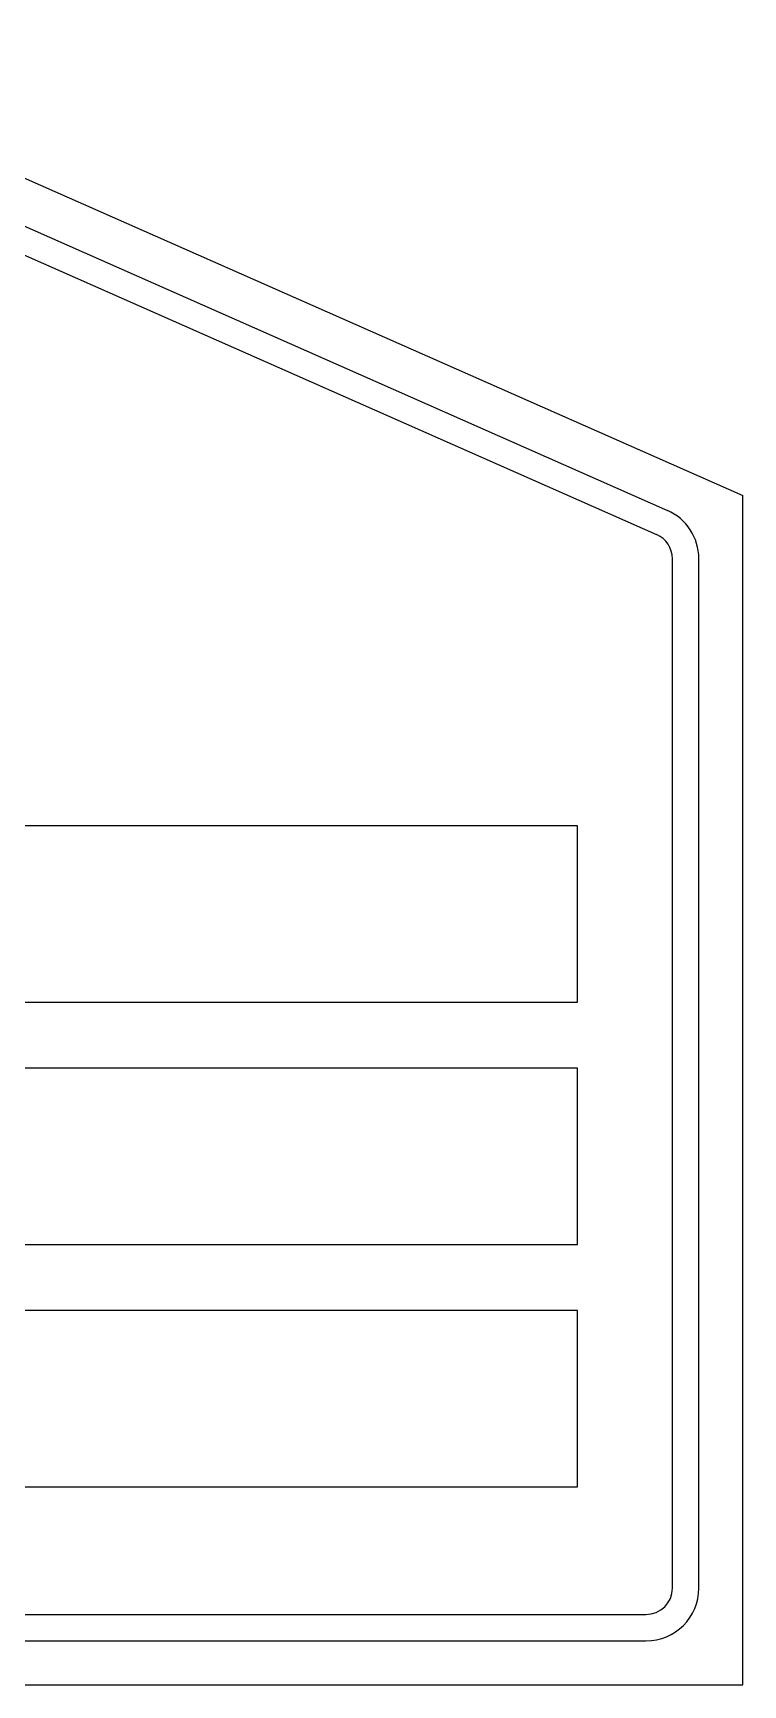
# Model space of a CAD drawing. Header units: centimetres. Extents: x -47.5 to 47.5, y 0 to 75.
# Drawn here: x 15.3 to 47.5, y 0 to 75 of the extents above; entities that cross this region are included whole.
import ezdxf

# ---------------------------------------------------------------- set-up
doc = ezdxf.new("R2010")
doc.units = ezdxf.units.CM
doc.layers.add('Dorfschild-Hofsgrund v9_Sketch1', color=7, linetype='Continuous')
doc.layers.add('Dorfschild-Hofsgrund v9_Sketch9', color=7, linetype='Continuous')

msp = doc.modelspace()

# ---------------------------------------------------------------- linework, layer by layer
at = {"layer": 'Dorfschild-Hofsgrund v9_Sketch1'}
for p, q in [((0, 75), (47.5, 54)), ((0.97, 72.384), (44.07, 53.329)), ((0.485, 71.287), (43.585, 52.232)), ((47.5, 0), (47.5, 54)), ((44.3, 4.4), (44.3, 51.134)), ((45.5, 4.4), (45.5, 51.134)), ((-43.1, 3.2), (43.1, 3.2)), ((-43.1, 2), (43.1, 2)), ((-47.5, 0), (47.5, 0))]:
    msp.add_line(p, q, dxfattribs=at)
for centre, radius, start, end in [((43.1, 51.134), 2.4, 0, 66.14953), ((43.1, 51.134), 1.2, 0, 66.14953), ((43.1, 4.4), 1.2, 270, 0), ((43.1, 4.4), 2.4, 270, 0)]:
    msp.add_arc(centre, radius, start, end, dxfattribs=at)
at = {"layer": 'Dorfschild-Hofsgrund v9_Sketch9'}
for p, q in [((40, 39), (-40, 39)), ((40, 31), (40, 39)), ((-40, 31), (40, 31)), ((40, 28), (-40, 28)), ((40, 20), (40, 28)), ((-40, 20), (40, 20)), ((40, 17), (-40, 17)), ((40, 9), (40, 17)), ((-40, 9), (40, 9))]:
    msp.add_line(p, q, dxfattribs=at)

doc.saveas('drawing.dxf')
